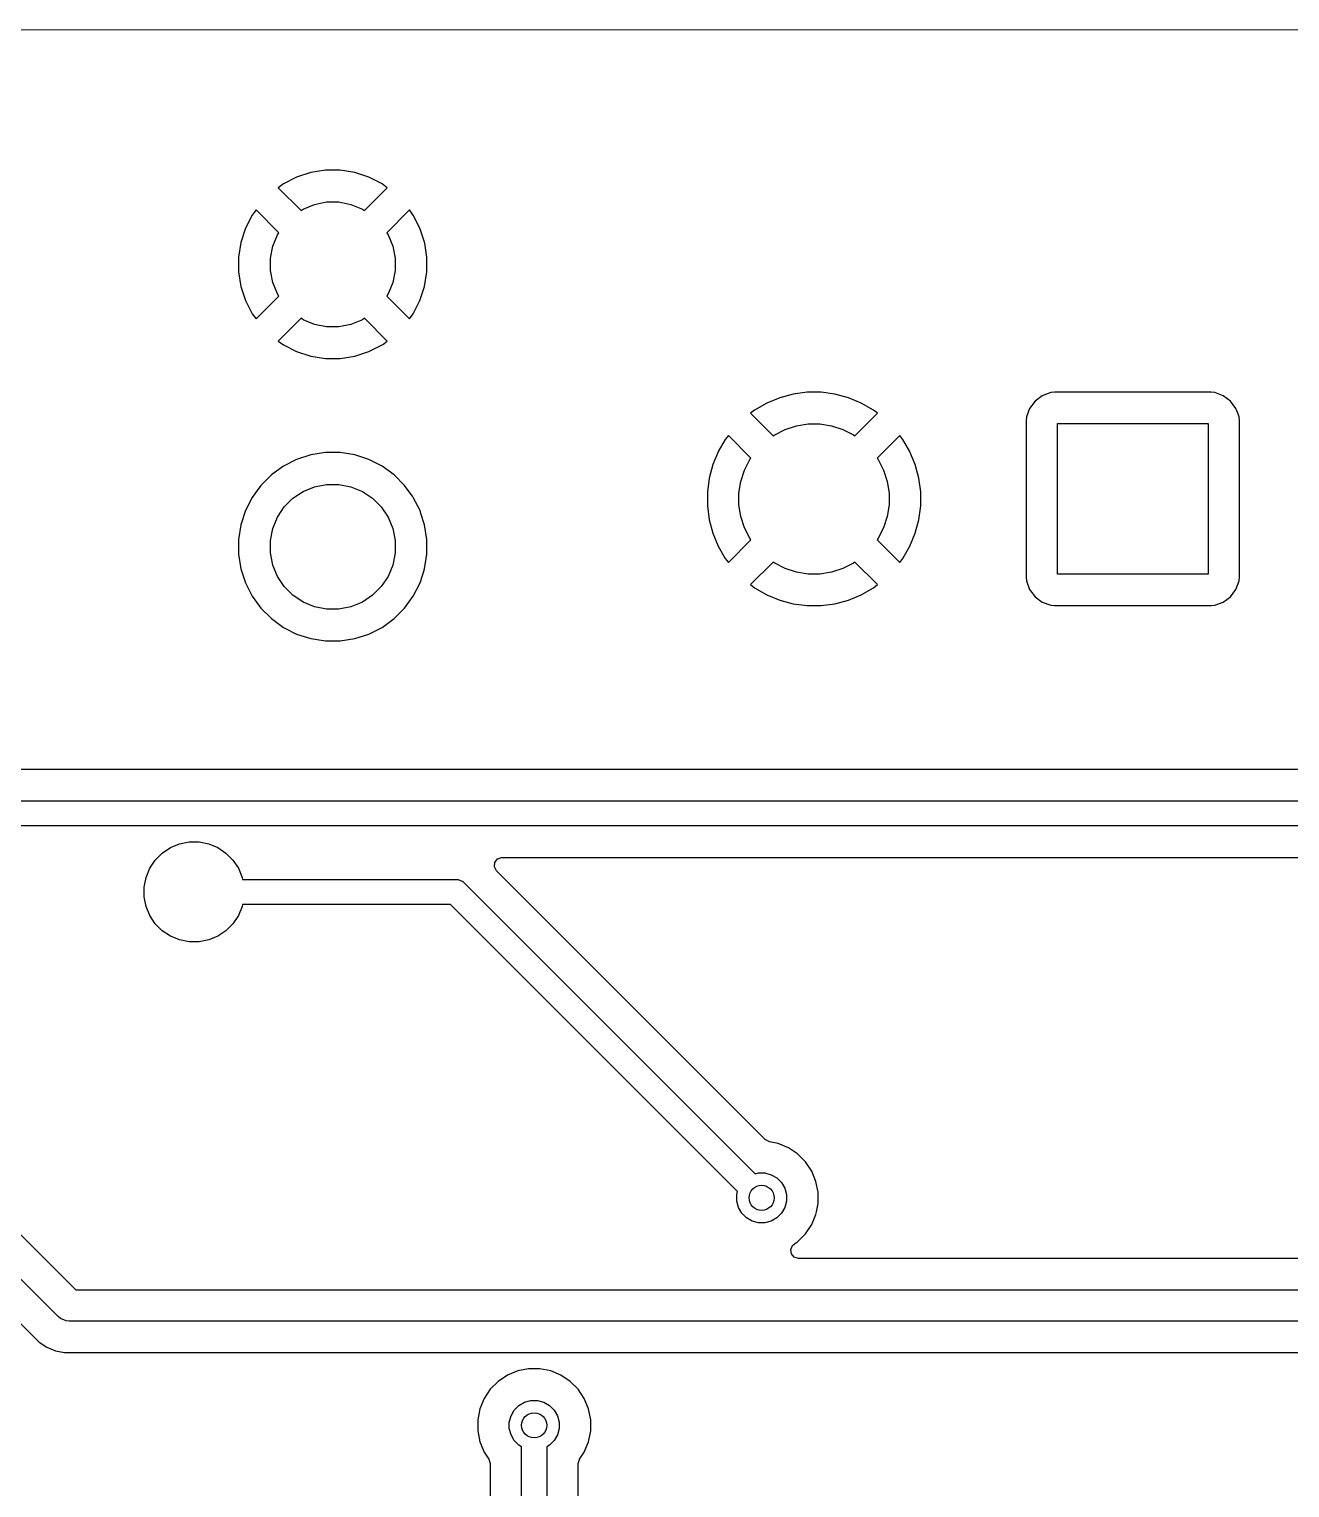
# Model space of a CAD drawing. Extents: x 3.9 to 7.62, y -4.5 to -1.2.
# Drawn here: x 5.559 to 6.35, y -2.116 to -1.201 of the extents above; entities that cross this region are included whole.
import ezdxf

# ---------------------------------------------------------------- set-up
doc = ezdxf.new("R2010")
doc.units = 0
doc.header["$MEASUREMENT"] = 0
doc.layers.add('BLACK', color=7, linetype='CONTINUOUS')

msp = doc.modelspace()

# ---------------------------------------------------------------- linework, layer by layer
at = {"layer": 'BLACK', "linetype": 'CONTINUOUS'}
for p, q in [((4.04539, -1.20157), (7.47035, -1.20084)), ((5.74496, -1.28937), (5.73578, -1.29082)), ((5.75425, -1.28937), (5.74496, -1.28937)), ((5.76343, -1.29082), (5.75425, -1.28937)), ((5.71865, -1.29792), (5.71539, -1.30029)), ((5.72694, -1.2937), (5.71865, -1.29792)), ((5.73578, -1.29082), (5.72694, -1.2937)), ((5.77228, -1.2937), (5.76343, -1.29082)), ((5.76343, -1.29082), (5.76343, -1.29082)), ((5.78056, -1.29792), (5.77228, -1.2937)), ((5.78382, -1.30029), (5.78056, -1.29792)), ((5.71539, -1.30029), (5.7297, -1.3146)), ((5.76951, -1.3146), (5.78382, -1.30029)), ((5.78382, -1.30029), (5.78382, -1.30029)), ((5.6991, -1.31747), (5.69488, -1.32576)), ((5.70147, -1.31421), (5.6991, -1.31747)), ((5.71578, -1.32852), (5.70147, -1.31421)), ((5.7297, -1.3146), (5.73105, -1.3137)), ((5.73105, -1.3137), (5.73818, -1.31075)), ((5.73818, -1.31075), (5.74575, -1.30924)), ((5.74575, -1.30924), (5.75347, -1.30924)), ((5.75347, -1.30924), (5.76103, -1.31075)), ((5.76103, -1.31075), (5.76817, -1.3137)), ((5.76817, -1.3137), (5.76951, -1.3146)), ((5.79774, -1.31421), (5.78343, -1.32852)), ((5.80011, -1.31747), (5.79774, -1.31421)), ((5.79774, -1.31421), (5.79774, -1.31421)), ((5.80433, -1.32576), (5.80011, -1.31747)), ((5.69488, -1.32576), (5.69201, -1.3346)), ((5.80719, -1.33455), (5.80433, -1.32576)), ((5.69201, -1.3346), (5.69055, -1.34378)), ((5.71193, -1.337), (5.71488, -1.32987)), ((5.71488, -1.32987), (5.71578, -1.32852)), ((5.78343, -1.32852), (5.78433, -1.32987)), ((5.78433, -1.32987), (5.78728, -1.337)), ((5.80721, -1.3346), (5.80719, -1.33455)), ((5.80729, -1.33512), (5.80721, -1.3346)), ((5.80866, -1.34378), (5.80729, -1.33512)), ((5.80729, -1.33512), (5.80729, -1.33512)), ((5.69055, -1.34378), (5.69055, -1.35307)), ((5.71043, -1.34457), (5.71193, -1.337)), ((5.71043, -1.35228), (5.71043, -1.34457)), ((5.78728, -1.337), (5.78879, -1.34457)), ((5.78879, -1.34457), (5.78879, -1.35228)), ((5.80866, -1.35307), (5.80866, -1.34378)), ((5.69055, -1.35307), (5.69201, -1.36225)), ((5.71193, -1.35985), (5.71043, -1.35228)), ((5.78879, -1.35228), (5.78728, -1.35985)), ((5.80721, -1.36225), (5.80866, -1.35307)), ((5.69201, -1.36225), (5.69488, -1.37109)), ((5.71488, -1.36698), (5.71193, -1.35985)), ((5.78728, -1.35985), (5.78433, -1.36698)), ((5.80433, -1.37109), (5.80721, -1.36225)), ((5.69488, -1.37109), (5.6991, -1.37938)), ((5.70147, -1.38264), (5.71578, -1.36833)), ((5.71578, -1.36833), (5.71488, -1.36698)), ((5.78433, -1.36698), (5.78343, -1.36833)), ((5.78343, -1.36833), (5.79774, -1.38264)), ((5.80011, -1.37938), (5.80433, -1.37109)), ((5.6991, -1.37938), (5.70147, -1.38264)), ((5.79774, -1.38264), (5.80011, -1.37938)), ((5.80011, -1.37938), (5.80011, -1.37938)), ((5.70147, -1.38264), (5.70147, -1.38264)), ((5.7297, -1.38225), (5.71539, -1.39656)), ((5.73105, -1.38315), (5.7297, -1.38225)), ((5.73818, -1.3861), (5.73105, -1.38315)), ((5.74575, -1.38761), (5.73818, -1.3861)), ((5.75347, -1.38761), (5.74575, -1.38761)), ((5.76103, -1.3861), (5.75347, -1.38761)), ((5.76817, -1.38315), (5.76103, -1.3861)), ((5.76951, -1.38225), (5.76817, -1.38315)), ((5.78382, -1.39656), (5.76951, -1.38225)), ((5.79774, -1.38264), (5.79774, -1.38264)), ((5.71539, -1.39656), (5.71865, -1.39893)), ((5.71865, -1.39893), (5.72694, -1.40315)), ((5.77316, -1.40271), (5.78056, -1.39893)), ((5.78056, -1.39893), (5.78102, -1.3986)), ((5.78056, -1.39893), (5.78056, -1.39893)), ((5.78102, -1.3986), (5.78382, -1.39656)), ((5.78102, -1.3986), (5.78102, -1.3986)), ((5.78382, -1.39656), (5.78382, -1.39656)), ((5.72694, -1.40315), (5.73578, -1.40603)), ((5.73578, -1.40603), (5.73578, -1.40603)), ((5.73578, -1.40603), (5.74496, -1.40748)), ((5.74496, -1.40748), (5.75425, -1.40748)), ((5.75425, -1.40748), (5.76343, -1.40603)), ((5.76343, -1.40603), (5.77228, -1.40315)), ((5.77228, -1.40315), (5.77316, -1.40271)), ((6.02191, -1.43542), (6.01431, -1.4398)), ((6.03001, -1.43206), (6.02191, -1.43542)), ((6.02191, -1.43542), (6.02191, -1.43542)), ((6.03849, -1.42979), (6.03001, -1.43206)), ((6.04719, -1.42864), (6.03849, -1.42979)), ((6.03849, -1.42979), (6.03849, -1.42979)), ((6.05596, -1.42864), (6.04719, -1.42864)), ((6.06466, -1.42979), (6.05596, -1.42864)), ((6.07313, -1.43206), (6.06466, -1.42979)), ((6.06466, -1.42979), (6.06466, -1.42979)), ((6.08124, -1.43542), (6.07313, -1.43206)), ((6.08884, -1.4398), (6.08124, -1.43542)), ((6.08124, -1.43542), (6.08124, -1.43542)), ((6.19025, -1.43425), (6.18686, -1.43879)), ((6.19479, -1.43085), (6.19025, -1.43425)), ((6.19025, -1.43425), (6.19025, -1.43425)), ((6.2001, -1.42887), (6.19479, -1.43085)), ((6.19479, -1.43085), (6.19479, -1.43085)), ((6.20245, -1.42862), (6.2001, -1.42887)), ((6.3007, -1.42862), (6.20245, -1.42862)), ((6.20245, -1.42862), (6.20245, -1.42862)), ((6.30305, -1.42887), (6.3007, -1.42862)), ((6.3007, -1.42862), (6.3007, -1.42862)), ((6.3007, -1.42862), (6.3007, -1.42862)), ((6.3007, -1.42862), (6.3007, -1.42862)), ((6.30836, -1.43085), (6.30305, -1.42887)), ((6.30305, -1.42887), (6.30305, -1.42887)), ((6.3129, -1.43425), (6.30836, -1.43085)), ((6.30836, -1.43085), (6.30836, -1.43085)), ((6.31629, -1.43879), (6.3129, -1.43425)), ((6.3129, -1.43425), (6.3129, -1.43425)), ((6.01431, -1.4398), (6.01172, -1.44179)), ((6.01172, -1.44179), (6.02592, -1.45599)), ((6.08678, -1.44644), (6.09037, -1.44286)), ((6.09143, -1.44179), (6.08884, -1.4398)), ((6.08884, -1.4398), (6.08884, -1.4398)), ((6.09037, -1.44286), (6.09143, -1.44179)), ((6.09143, -1.44179), (6.09143, -1.44179)), ((6.18488, -1.4441), (6.18463, -1.44644)), ((6.18686, -1.43879), (6.18488, -1.4441)), ((6.18686, -1.43879), (6.18686, -1.43879)), ((6.31741, -1.44179), (6.31629, -1.43879)), ((6.31629, -1.43879), (6.31629, -1.43879)), ((6.31827, -1.4441), (6.31741, -1.44179)), ((6.31852, -1.44644), (6.31827, -1.4441)), ((6.02689, -1.45529), (6.0335, -1.45192)), ((6.0335, -1.45192), (6.04055, -1.44963)), ((6.04055, -1.44963), (6.04787, -1.44847)), ((6.04787, -1.44847), (6.05528, -1.44847)), ((6.05528, -1.44847), (6.0626, -1.44963)), ((6.0626, -1.44963), (6.06965, -1.45192)), ((6.06965, -1.45192), (6.07626, -1.45529)), ((6.07723, -1.45599), (6.08678, -1.44644)), ((6.18463, -1.44644), (6.18463, -1.44644)), ((6.18463, -1.44644), (6.18463, -1.44644)), ((6.18463, -1.44644), (6.18463, -1.5447)), ((6.20433, -1.54281), (6.20433, -1.44833)), ((6.20433, -1.44833), (6.29882, -1.44833)), ((6.29882, -1.44833), (6.29882, -1.54281)), ((6.31852, -1.5447), (6.31852, -1.44644)), ((5.99581, -1.45831), (5.99142, -1.4659)), ((5.9978, -1.45571), (5.99581, -1.45831)), ((6.012, -1.46991), (5.9978, -1.45571)), ((6.02592, -1.45599), (6.02689, -1.45529)), ((6.07626, -1.45529), (6.07723, -1.45599)), ((6.10535, -1.45571), (6.09115, -1.46991)), ((6.10734, -1.45831), (6.10535, -1.45571)), ((6.10535, -1.45571), (6.10535, -1.45571)), ((6.11173, -1.4659), (6.10734, -1.45831)), ((5.72693, -1.47084), (5.71864, -1.47507)), ((5.73577, -1.46797), (5.72693, -1.47084)), ((5.74496, -1.46652), (5.73577, -1.46797)), ((5.75426, -1.46652), (5.74496, -1.46652)), ((5.74496, -1.46652), (5.74496, -1.46652)), ((5.76344, -1.46797), (5.75426, -1.46652)), ((5.75426, -1.46652), (5.75426, -1.46652)), ((5.77228, -1.47084), (5.76344, -1.46797)), ((5.78057, -1.47507), (5.77228, -1.47084)), ((5.99142, -1.46591), (5.98806, -1.47401)), ((5.99142, -1.4659), (5.99142, -1.46591)), ((6.00793, -1.47749), (6.01129, -1.47089)), ((6.01129, -1.47089), (6.012, -1.46991)), ((6.09115, -1.46991), (6.09186, -1.47089)), ((6.09186, -1.47089), (6.09522, -1.47749)), ((6.11173, -1.46591), (6.11173, -1.4659)), ((6.11509, -1.47401), (6.11173, -1.46591)), ((5.71112, -1.48053), (5.70455, -1.48711)), ((5.71435, -1.47818), (5.71112, -1.48053)), ((5.71112, -1.48053), (5.71112, -1.48053)), ((5.71112, -1.48053), (5.71112, -1.48053)), ((5.71864, -1.47507), (5.71435, -1.47818)), ((5.78809, -1.48053), (5.78057, -1.47507)), ((5.79467, -1.48711), (5.78809, -1.48053)), ((5.98579, -1.48249), (5.98465, -1.49118)), ((5.98806, -1.47401), (5.98579, -1.48249)), ((5.98579, -1.48249), (5.98579, -1.48249)), ((6.00564, -1.48454), (6.00793, -1.47749)), ((6.09522, -1.47749), (6.09751, -1.48454)), ((6.11736, -1.48249), (6.11509, -1.47401)), ((6.1185, -1.49118), (6.11736, -1.48249)), ((6.11736, -1.48249), (6.11736, -1.48249)), ((5.7022, -1.49034), (5.69908, -1.49463)), ((5.70455, -1.48711), (5.7022, -1.49034)), ((5.70455, -1.48711), (5.70455, -1.48711)), ((5.70455, -1.48711), (5.70455, -1.48711)), ((5.72463, -1.49516), (5.73105, -1.49087)), ((5.73105, -1.49087), (5.73818, -1.48792)), ((5.73818, -1.48792), (5.74575, -1.48641)), ((5.74575, -1.48641), (5.75347, -1.48641)), ((5.75347, -1.48641), (5.76103, -1.48792)), ((5.76103, -1.48792), (5.76817, -1.49087)), ((5.76817, -1.49087), (5.77458, -1.49516)), ((5.79763, -1.49118), (5.79467, -1.48711)), ((5.7996, -1.49389), (5.79763, -1.49118)), ((5.98465, -1.49118), (5.98465, -1.49996)), ((6.00448, -1.49186), (6.00564, -1.48454)), ((6.09751, -1.48454), (6.09867, -1.49186)), ((6.1185, -1.49996), (6.1185, -1.49118)), ((5.69908, -1.49463), (5.69486, -1.50291)), ((5.71488, -1.50703), (5.71917, -1.50061)), ((5.71917, -1.50061), (5.72463, -1.49516)), ((5.77458, -1.49516), (5.78004, -1.50061)), ((5.78004, -1.50061), (5.78433, -1.50703)), ((5.80013, -1.49463), (5.7996, -1.49389)), ((5.7996, -1.49389), (5.7996, -1.49389)), ((5.80435, -1.50291), (5.80013, -1.49463)), ((5.98465, -1.49996), (5.98579, -1.50866)), ((6.00448, -1.49928), (6.00448, -1.49186)), ((6.00564, -1.5066), (6.00448, -1.49928)), ((6.09867, -1.49928), (6.09751, -1.5066)), ((6.09867, -1.49186), (6.09867, -1.49928)), ((6.11736, -1.50866), (6.1185, -1.49996)), ((5.69486, -1.50291), (5.69199, -1.51176)), ((5.71193, -1.51416), (5.71488, -1.50703)), ((5.78433, -1.50703), (5.78728, -1.51416)), ((5.80495, -1.50476), (5.80435, -1.50291)), ((5.80435, -1.50291), (5.80435, -1.50291)), ((5.80435, -1.50291), (5.80435, -1.50291)), ((5.80723, -1.51176), (5.80495, -1.50476)), ((5.98579, -1.50866), (5.98579, -1.50866)), ((5.98579, -1.50866), (5.98806, -1.51713)), ((6.00793, -1.51365), (6.00564, -1.5066)), ((6.09751, -1.5066), (6.09522, -1.51365)), ((6.11509, -1.51713), (6.11736, -1.50866)), ((6.11736, -1.50866), (6.11736, -1.50866)), ((5.69199, -1.51176), (5.69053, -1.52094)), ((5.71043, -1.52173), (5.71193, -1.51416)), ((5.78728, -1.51416), (5.78879, -1.52173)), ((5.80868, -1.52094), (5.80723, -1.51176)), ((5.98806, -1.51713), (5.99142, -1.52524)), ((6.01129, -1.52026), (6.00793, -1.51365)), ((6.09522, -1.51365), (6.09186, -1.52026)), ((6.11173, -1.52524), (6.11509, -1.51713)), ((5.69053, -1.52094), (5.69053, -1.53024)), ((5.71043, -1.52945), (5.71043, -1.52173)), ((5.78879, -1.52173), (5.78879, -1.52945)), ((5.80868, -1.53024), (5.80868, -1.52094)), ((5.99142, -1.52524), (5.99142, -1.52524)), ((5.99142, -1.52524), (5.99581, -1.53283)), ((5.9978, -1.53543), (6.012, -1.52123)), ((6.012, -1.52123), (6.01129, -1.52026)), ((6.09186, -1.52026), (6.09115, -1.52123)), ((6.09115, -1.52123), (6.10535, -1.53543)), ((6.10734, -1.53283), (6.11173, -1.52524)), ((6.11173, -1.52524), (6.11173, -1.52524)), ((5.69053, -1.53024), (5.69199, -1.53942)), ((5.71193, -1.53702), (5.71043, -1.52945)), ((5.71488, -1.54415), (5.71193, -1.53702)), ((5.78728, -1.53702), (5.78433, -1.54415)), ((5.78879, -1.52945), (5.78728, -1.53702)), ((5.80723, -1.53942), (5.80827, -1.53283)), ((5.80827, -1.53283), (5.80868, -1.53024)), ((5.99581, -1.53283), (5.99581, -1.53283)), ((5.99581, -1.53283), (5.9978, -1.53543)), ((5.9978, -1.53543), (5.9978, -1.53543)), ((6.02592, -1.53515), (6.01172, -1.54935)), ((6.02689, -1.53585), (6.02592, -1.53515)), ((6.0335, -1.53922), (6.02689, -1.53585)), ((6.07626, -1.53585), (6.06965, -1.53922)), ((6.07723, -1.53515), (6.07626, -1.53585)), ((6.09143, -1.54935), (6.07723, -1.53515)), ((6.10535, -1.53543), (6.10734, -1.53283)), ((6.10535, -1.53543), (6.10535, -1.53543)), ((5.69199, -1.53942), (5.69486, -1.54827)), ((5.71917, -1.55057), (5.71488, -1.54415)), ((5.78433, -1.54415), (5.78004, -1.55057)), ((5.80435, -1.54827), (5.8061, -1.54289)), ((5.8061, -1.54289), (5.80723, -1.53942)), ((5.80723, -1.53942), (5.80723, -1.53942)), ((5.80723, -1.53942), (5.80723, -1.53942)), ((6.04055, -1.54151), (6.0335, -1.53922)), ((6.04787, -1.54267), (6.04055, -1.54151)), ((6.05528, -1.54267), (6.04787, -1.54267)), ((6.0626, -1.54151), (6.05528, -1.54267)), ((6.06965, -1.53922), (6.0626, -1.54151)), ((6.18463, -1.5447), (6.18463, -1.5447)), ((6.18463, -1.5447), (6.18488, -1.54705)), ((6.29882, -1.54281), (6.20433, -1.54281)), ((6.31827, -1.54705), (6.31852, -1.5447)), ((5.69486, -1.54827), (5.69866, -1.55573)), ((5.69866, -1.55573), (5.69908, -1.55655)), ((5.72463, -1.55602), (5.71917, -1.55057)), ((5.78004, -1.55057), (5.77458, -1.55602)), ((5.80013, -1.55655), (5.80435, -1.54827)), ((6.01172, -1.54935), (6.01172, -1.54935)), ((6.01172, -1.54935), (6.01431, -1.55134)), ((6.01431, -1.55134), (6.02191, -1.55573)), ((6.02191, -1.55573), (6.02191, -1.55573)), ((6.02191, -1.55573), (6.03001, -1.55908)), ((6.07313, -1.55908), (6.08124, -1.55573)), ((6.08124, -1.55573), (6.08884, -1.55134)), ((6.08124, -1.55573), (6.08124, -1.55573)), ((6.08884, -1.55134), (6.09143, -1.54935)), ((6.09143, -1.54935), (6.09143, -1.54935)), ((6.18488, -1.54705), (6.18686, -1.55236)), ((6.18686, -1.55236), (6.18686, -1.55236)), ((6.18686, -1.55236), (6.19025, -1.55689)), ((6.3129, -1.55689), (6.31629, -1.55236)), ((6.31629, -1.55236), (6.31827, -1.54705)), ((5.69908, -1.55655), (5.70455, -1.56408)), ((5.70455, -1.56408), (5.71112, -1.57065)), ((5.73105, -1.56031), (5.72463, -1.55602)), ((5.73818, -1.56327), (5.73105, -1.56031)), ((5.74575, -1.56477), (5.73818, -1.56327)), ((5.75347, -1.56477), (5.74575, -1.56477)), ((5.76103, -1.56327), (5.75347, -1.56477)), ((5.76817, -1.56031), (5.76103, -1.56327)), ((5.77458, -1.55602), (5.76817, -1.56031)), ((5.78809, -1.57065), (5.79467, -1.56408)), ((5.79467, -1.56408), (5.80013, -1.55655)), ((6.03001, -1.55908), (6.03849, -1.56135)), ((6.03849, -1.56135), (6.03849, -1.56135)), ((6.03849, -1.56135), (6.04719, -1.5625)), ((6.04719, -1.5625), (6.05596, -1.5625)), ((6.05596, -1.5625), (6.06466, -1.56135)), ((6.06466, -1.56135), (6.07313, -1.55908)), ((6.06466, -1.56135), (6.06466, -1.56135)), ((6.19025, -1.55689), (6.19025, -1.55689)), ((6.19025, -1.55689), (6.19479, -1.56029)), ((6.19479, -1.56029), (6.19479, -1.56029)), ((6.19479, -1.56029), (6.2001, -1.56227)), ((6.2001, -1.56227), (6.2001, -1.56227)), ((6.2001, -1.56227), (6.20037, -1.5623)), ((6.20037, -1.5623), (6.20245, -1.56252)), ((6.20245, -1.56252), (6.3007, -1.56252)), ((6.3007, -1.56252), (6.30305, -1.56227)), ((6.30305, -1.56227), (6.30836, -1.56029)), ((6.30836, -1.56029), (6.3129, -1.55689)), ((5.71112, -1.57065), (5.71864, -1.57612)), ((5.78057, -1.57612), (5.78809, -1.57065)), ((5.71864, -1.57612), (5.71961, -1.57661)), ((5.71961, -1.57661), (5.72693, -1.58034)), ((5.72693, -1.58034), (5.72693, -1.58034)), ((5.72693, -1.58034), (5.72693, -1.58034)), ((5.72693, -1.58034), (5.73167, -1.58188)), ((5.73167, -1.58188), (5.73577, -1.58321)), ((5.76344, -1.58321), (5.77228, -1.58034)), ((5.77228, -1.58034), (5.78057, -1.57612)), ((5.73577, -1.58321), (5.74496, -1.58467)), ((5.74496, -1.58467), (5.74496, -1.58467)), ((5.74496, -1.58467), (5.75426, -1.58467)), ((5.75426, -1.58467), (5.76344, -1.58321)), ((7.14569, -1.6653), (5.05877, -1.6653)), ((5.06149, -1.685), (7.14297, -1.685)), ((7.13971, -1.70075), (5.06475, -1.70075)), ((5.65346, -1.71199), (5.65951, -1.71078)), ((5.65951, -1.71078), (5.66569, -1.71078)), ((5.66569, -1.71078), (5.67174, -1.71199)), ((5.63825, -1.72215), (5.64262, -1.71778)), ((5.64262, -1.71778), (5.64775, -1.71435)), ((5.64775, -1.71435), (5.65346, -1.71199)), ((5.67174, -1.71199), (5.67745, -1.71435)), ((5.67745, -1.71435), (5.68258, -1.71778)), ((5.68258, -1.71778), (5.68695, -1.72215)), ((5.85554, -1.72047), (5.85589, -1.72045)), ((5.85589, -1.72045), (7.12953, -1.72045)), ((5.63246, -1.73298), (5.63482, -1.72728)), ((5.63482, -1.72728), (5.63825, -1.72215)), ((5.68695, -1.72215), (5.69038, -1.72728)), ((5.69038, -1.72728), (5.69274, -1.73298)), ((5.85112, -1.72637), (5.85131, -1.72363)), ((5.85243, -1.72879), (5.85112, -1.72637)), ((5.85131, -1.72363), (5.85296, -1.72143)), ((6.02122, -1.89757), (5.85243, -1.72879)), ((5.85296, -1.72143), (5.85554, -1.72047)), ((5.33176, -1.73517), (5.58834, -1.99174)), ((5.63125, -1.73904), (5.63246, -1.73298)), ((5.69274, -1.73298), (5.69299, -1.73425)), ((5.69299, -1.73425), (5.82677, -1.73425)), ((5.82677, -1.73425), (5.82831, -1.7344)), ((5.82831, -1.7344), (5.83115, -1.73558)), ((5.83115, -1.73558), (5.83234, -1.73656)), ((5.83234, -1.73656), (6.01473, -1.91895)), ((5.63125, -1.74521), (5.63125, -1.73904)), ((5.63246, -1.75127), (5.63125, -1.74521)), ((5.5773, -2.00854), (5.32073, -1.75197)), ((5.63482, -1.75697), (5.63246, -1.75127)), ((5.63825, -1.76211), (5.63482, -1.75697)), ((5.69038, -1.75697), (5.68695, -1.76211)), ((5.69274, -1.75127), (5.69038, -1.75697)), ((5.69299, -1.75), (5.69274, -1.75127)), ((5.82351, -1.75), (5.69299, -1.75)), ((6.0036, -1.93009), (5.82351, -1.75)), ((5.64262, -1.76647), (5.63825, -1.76211)), ((5.68695, -1.76211), (5.68258, -1.76647)), ((5.31399, -1.7731), (5.56542, -2.02453)), ((5.64775, -1.7699), (5.64262, -1.76647)), ((5.65346, -1.77227), (5.64775, -1.7699)), ((5.65951, -1.77347), (5.65346, -1.77227)), ((5.66569, -1.77347), (5.65951, -1.77347)), ((5.67174, -1.77227), (5.66569, -1.77347)), ((5.67745, -1.7699), (5.67174, -1.77227)), ((5.68258, -1.76647), (5.67745, -1.7699)), ((6.02128, -1.89763), (6.02122, -1.89757)), ((6.02372, -1.89891), (6.02128, -1.89763)), ((6.02904, -1.89996), (6.02372, -1.89891)), ((6.03549, -1.90264), (6.02904, -1.89996)), ((6.02904, -1.89996), (6.02904, -1.89996)), ((6.0413, -1.90652), (6.03549, -1.90264)), ((6.03549, -1.90264), (6.03549, -1.90264)), ((6.04624, -1.91146), (6.0413, -1.90652)), ((6.0413, -1.90652), (6.0413, -1.90652)), ((6.05012, -1.91726), (6.04624, -1.91146)), ((6.04624, -1.91146), (6.04624, -1.91146)), ((6.01473, -1.91895), (6.01665, -1.91844)), ((6.01665, -1.91844), (6.02076, -1.91844)), ((6.02076, -1.91844), (6.02473, -1.91951)), ((6.02473, -1.91951), (6.02829, -1.92156)), ((6.02829, -1.92156), (6.03119, -1.92447)), ((6.05279, -1.92371), (6.05012, -1.91726)), ((6.05012, -1.91726), (6.05012, -1.91726)), ((6.00309, -1.932), (6.0036, -1.93009)), ((6.03119, -1.92447), (6.03325, -1.92803)), ((6.03325, -1.92803), (6.03431, -1.932)), ((6.05415, -1.93056), (6.05279, -1.92371)), ((6.05279, -1.92371), (6.05279, -1.92371)), ((6.05415, -1.93755), (6.05415, -1.93056)), ((6.05415, -1.93056), (6.05415, -1.93056)), ((6.00309, -1.93611), (6.00309, -1.932)), ((6.00415, -1.94008), (6.00309, -1.93611)), ((6.00621, -1.94364), (6.00415, -1.94008)), ((6.03325, -1.94008), (6.03119, -1.94364)), ((6.03431, -1.93611), (6.03325, -1.94008)), ((6.03431, -1.932), (6.03431, -1.93611)), ((6.05312, -1.94276), (6.05415, -1.93755)), ((6.05415, -1.93755), (6.05415, -1.93755)), ((6.00911, -1.94655), (6.00621, -1.94364)), ((6.01267, -1.9486), (6.00911, -1.94655)), ((6.01665, -1.94967), (6.01267, -1.9486)), ((6.02473, -1.9486), (6.02076, -1.94967)), ((6.02829, -1.94655), (6.02473, -1.9486)), ((6.03119, -1.94364), (6.02829, -1.94655)), ((6.05012, -1.95085), (6.05279, -1.9444)), ((6.05279, -1.9444), (6.05312, -1.94276)), ((6.02076, -1.94967), (6.01665, -1.94967)), ((6.0413, -1.96159), (6.04624, -1.95665)), ((6.04624, -1.95665), (6.05012, -1.95085)), ((6.03693, -1.96646), (6.03808, -1.96396)), ((6.03733, -1.96918), (6.03693, -1.96646)), ((6.03808, -1.96396), (6.03905, -1.96309)), ((6.03905, -1.96309), (6.0393, -1.96293)), ((6.0393, -1.96293), (6.0413, -1.96159)), ((6.03913, -1.97126), (6.03733, -1.96918)), ((6.04177, -1.97204), (6.03913, -1.97126)), ((6.92075, -1.97204), (6.04177, -1.97204)), ((5.58834, -1.99174), (6.94534, -1.99174)), ((5.57879, -2.00977), (5.5773, -2.00854)), ((5.58234, -2.01124), (5.57879, -2.00977)), ((5.57879, -2.00977), (5.57879, -2.00977)), ((5.58426, -2.01143), (5.58234, -2.01124)), ((6.94534, -2.01143), (5.58426, -2.01143)), ((5.56542, -2.02453), (5.56542, -2.02453)), ((5.56542, -2.02453), (5.57026, -2.02777)), ((5.57026, -2.02777), (5.57026, -2.02777)), ((5.57026, -2.02777), (5.57564, -2.02999)), ((5.57564, -2.02999), (5.57564, -2.02999)), ((5.57564, -2.02999), (5.57564, -2.02999)), ((5.57564, -2.02999), (5.57564, -2.02999)), ((5.57564, -2.02999), (5.58135, -2.03113)), ((5.58135, -2.03113), (5.58135, -2.03113)), ((5.58135, -2.03113), (5.58717, -2.03113)), ((5.58717, -2.03113), (6.92075, -2.03113)), ((5.85338, -2.04923), (5.84845, -2.05417)), ((5.85919, -2.04535), (5.85338, -2.04923)), ((5.85338, -2.04923), (5.85338, -2.04923)), ((5.86564, -2.04268), (5.85919, -2.04535)), ((5.85919, -2.04535), (5.85919, -2.04535)), ((5.87249, -2.04132), (5.86564, -2.04268)), ((5.86564, -2.04268), (5.86564, -2.04268)), ((5.87948, -2.04132), (5.87249, -2.04132)), ((5.87249, -2.04132), (5.87249, -2.04132)), ((5.88633, -2.04268), (5.87948, -2.04132)), ((5.87948, -2.04132), (5.87948, -2.04132)), ((5.89278, -2.04535), (5.88633, -2.04268)), ((5.88633, -2.04268), (5.88633, -2.04268)), ((5.89858, -2.04923), (5.89278, -2.04535)), ((5.89278, -2.04535), (5.89278, -2.04535)), ((5.90352, -2.05417), (5.89858, -2.04923)), ((5.89858, -2.04923), (5.89858, -2.04923)), ((5.84845, -2.05417), (5.84457, -2.05998)), ((5.84845, -2.05417), (5.84845, -2.05417)), ((5.9074, -2.05998), (5.90352, -2.05417)), ((5.90352, -2.05417), (5.90352, -2.05417)), ((5.84189, -2.06643), (5.84053, -2.07328)), ((5.84457, -2.05998), (5.84189, -2.06643)), ((5.84189, -2.06643), (5.84189, -2.06643)), ((5.84457, -2.05998), (5.84457, -2.05998)), ((5.86143, -2.07075), (5.86349, -2.06718)), ((5.86349, -2.06718), (5.8664, -2.06428)), ((5.8664, -2.06428), (5.86996, -2.06222)), ((5.86996, -2.06222), (5.87393, -2.06116)), ((5.87393, -2.06116), (5.87804, -2.06116)), ((5.87804, -2.06116), (5.88201, -2.06222)), ((5.88201, -2.06222), (5.88557, -2.06428)), ((5.88557, -2.06428), (5.88848, -2.06718)), ((5.88848, -2.06718), (5.89053, -2.07075)), ((5.91007, -2.06643), (5.9074, -2.05998)), ((5.9074, -2.05998), (5.9074, -2.05998)), ((5.91144, -2.07328), (5.91007, -2.06643)), ((5.91007, -2.06643), (5.91007, -2.06643)), ((5.84053, -2.07328), (5.84053, -2.08026)), ((5.86037, -2.07472), (5.86143, -2.07075)), ((5.86037, -2.07883), (5.86037, -2.07472)), ((5.89053, -2.07075), (5.8916, -2.07472)), ((5.8916, -2.07472), (5.8916, -2.07883)), ((5.91144, -2.08026), (5.91144, -2.07328)), ((5.91144, -2.07328), (5.91144, -2.07328)), ((5.91144, -2.07328), (5.91144, -2.07328)), ((5.84053, -2.08026), (5.84189, -2.08711)), ((5.86143, -2.0828), (5.86037, -2.07883)), ((5.86349, -2.08636), (5.86143, -2.0828)), ((5.8664, -2.08927), (5.86349, -2.08636)), ((5.88848, -2.08636), (5.88557, -2.08927)), ((5.89053, -2.0828), (5.88848, -2.08636)), ((5.8916, -2.07883), (5.89053, -2.0828)), ((5.91007, -2.08711), (5.91144, -2.08026)), ((5.84189, -2.08711), (5.84189, -2.08711)), ((5.84189, -2.08711), (5.84457, -2.09356)), ((5.84457, -2.09356), (5.84457, -2.09356)), ((5.84457, -2.09356), (5.84457, -2.09356)), ((5.84457, -2.09356), (5.84627, -2.09611)), ((5.86811, -2.09025), (5.8664, -2.08927)), ((5.86811, -2.71209), (5.86811, -2.09025)), ((5.88557, -2.08927), (5.88386, -2.09025)), ((5.88386, -2.09025), (5.88386, -2.71535)), ((5.90439, -2.09808), (5.9074, -2.09356)), ((5.9074, -2.09356), (5.91007, -2.08711)), ((5.84627, -2.09611), (5.84758, -2.09808)), ((5.84758, -2.09808), (5.8484, -2.1007)), ((5.8484, -2.1007), (5.84841, -2.10079)), ((5.84841, -2.10079), (5.84841, -2.70191)), ((5.90356, -2.10079), (5.90434, -2.09815)), ((5.90356, -2.7056), (5.90356, -2.10079)), ((5.90434, -2.09815), (5.90439, -2.09808))]:
    msp.add_line(p, q, dxfattribs=at)
at = {"layer": 'BLACK'}
for centre in [(6.0187, -1.93406), (5.87598, -2.07677)]:
    msp.add_circle(centre, 0.00787, dxfattribs=at)

doc.saveas('drawing.dxf')
